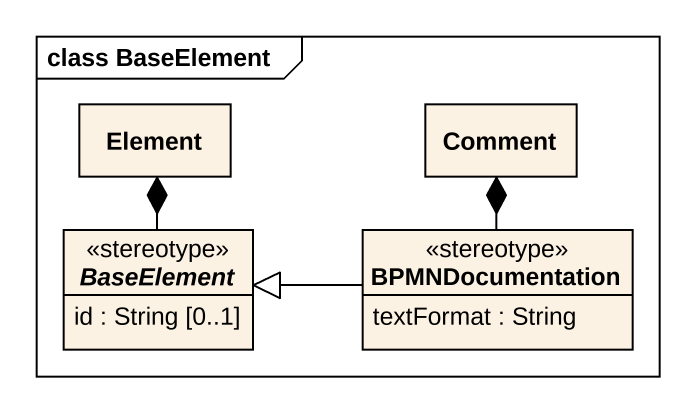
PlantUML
@startuml
mainframe class BaseElement
hide circle
hide empty members
class Element
class Comment
abstract class BaseElement <<stereotype>> {
  id : String [0..1]
}
class BPMNDocumentation <<stereotype>> {
  textFormat : String
}
BaseElement -up-* Element
BPMNDocumentation -up-* Comment
BPMNDocumentation -left-|> BaseElement
@enduml
